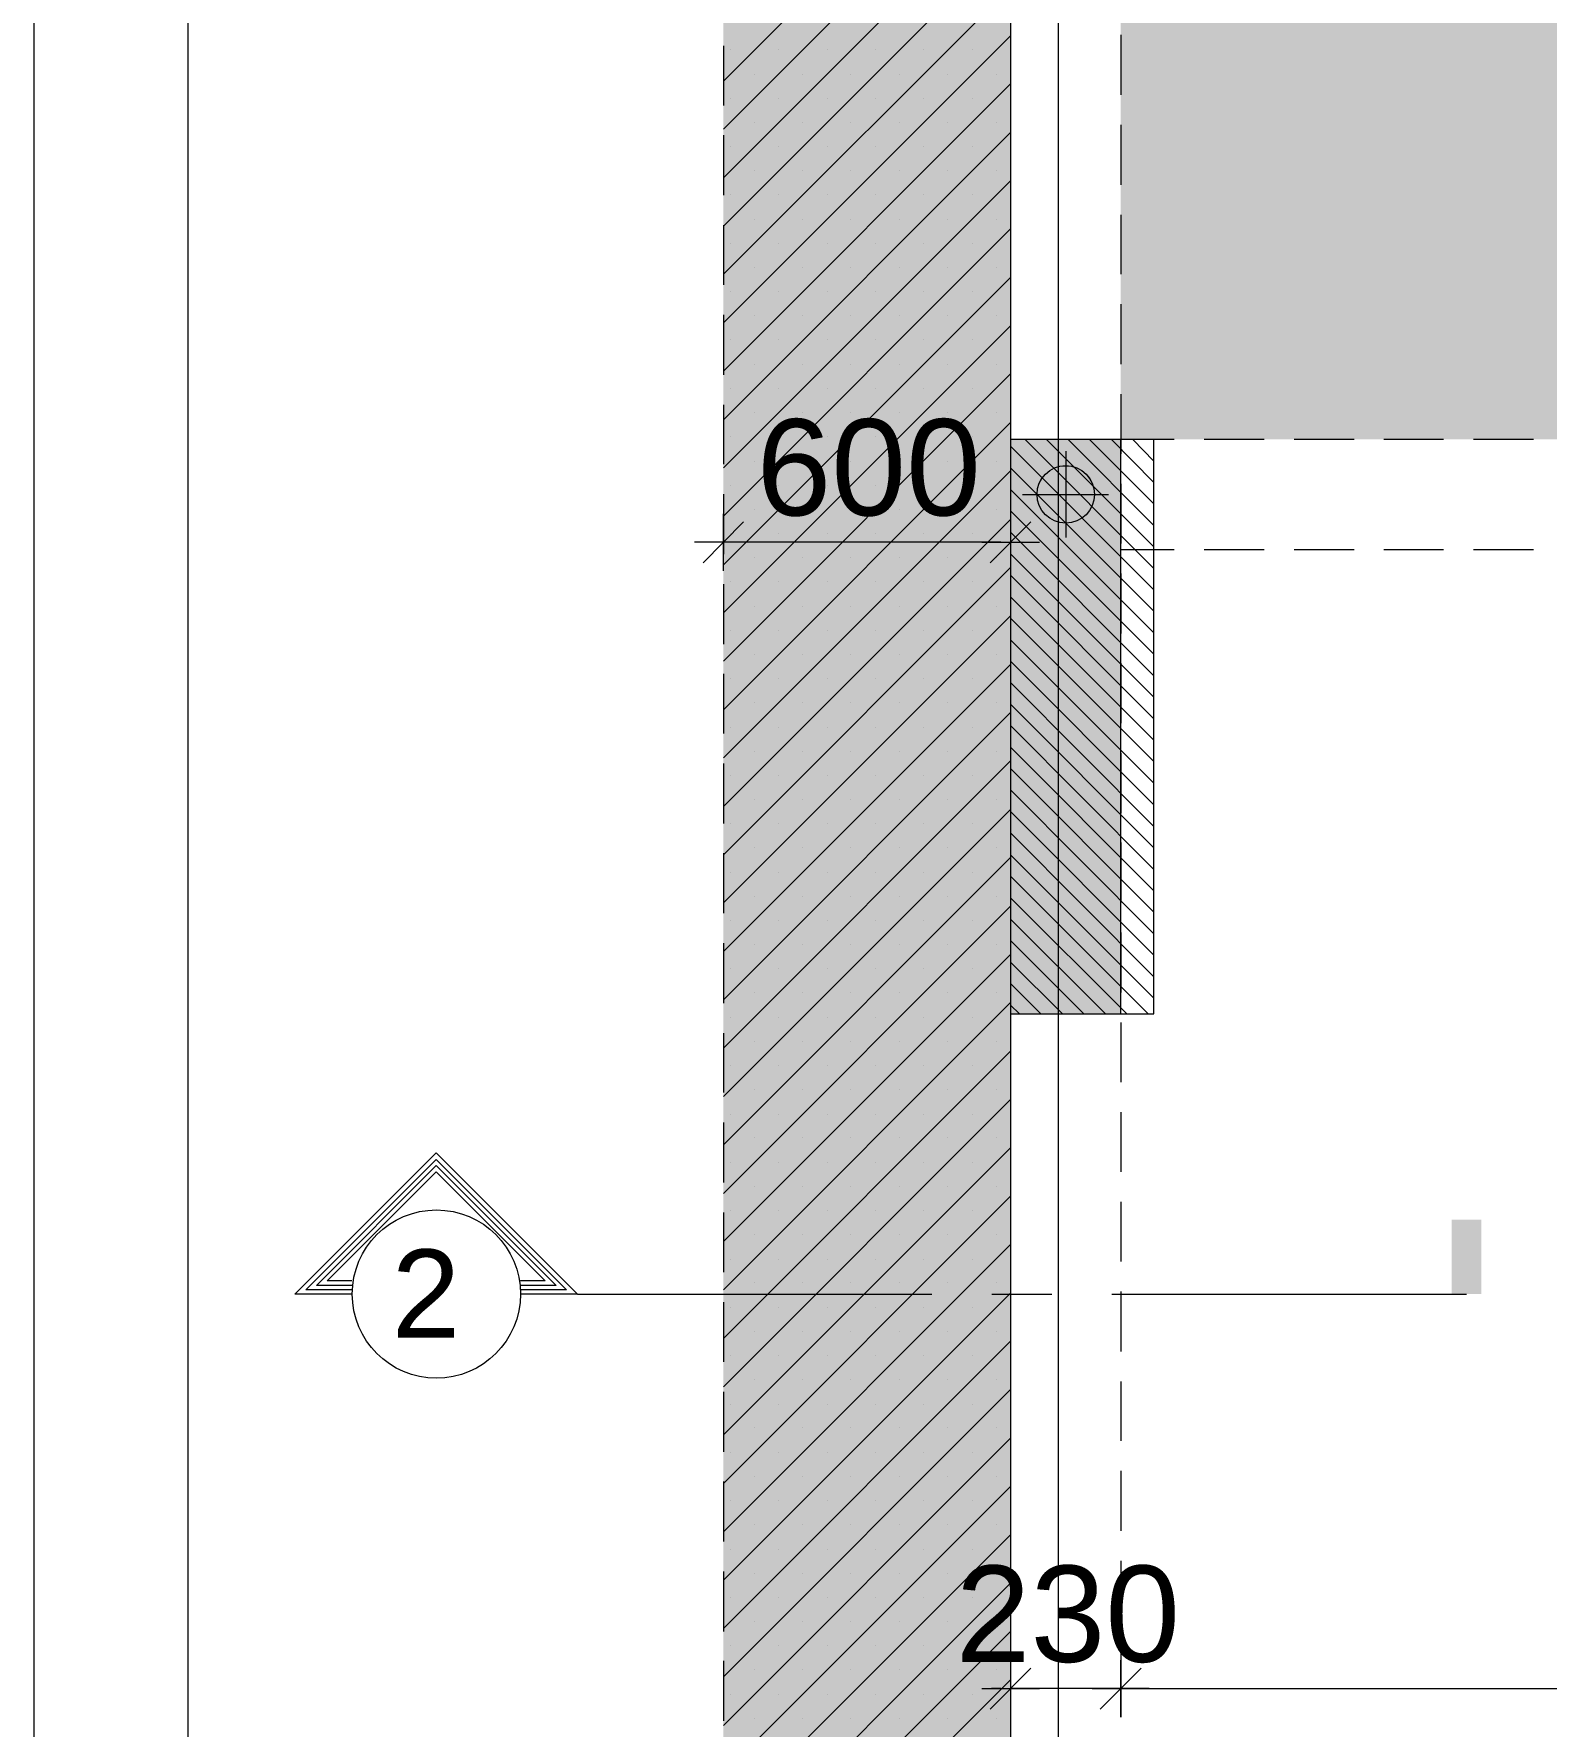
# Model space of a CAD drawing. Header units: millimetres. Extents: x -1303 to 98744, y -1303 to 90097.
# Drawn here: x 5964 to 9123, y 22499 to 26035 of the extents above; entities that cross this region are included whole.
import ezdxf

# ---------------------------------------------------------------- set-up
doc = ezdxf.new("R2010")
doc.units = ezdxf.units.MM
doc.layers.add('PDF_Geometry', color=7, linetype='Continuous')
doc.layers.add('PDF_Text', color=7, linetype='Continuous')
doc.layers.add('PDF_Solid Fills', color=192, linetype='Continuous', true_color=0xc2c0c0c0)
doc.styles.add('PDF ArialMT', font='arial.ttf')
doc.styles.get("Standard").update_dxf_attribs({"font": 'arial.ttf'})

msp = doc.modelspace()

# ---------------------------------------------------------------- hatches: boundary and pattern name
at = {"layer": 'PDF_Solid Fills', "true_color": 0x00007f}
h = msp.add_hatch(color=254, dxfattribs=at)
h.paths.add_polyline_path([(74624.31541, 16167.67383), (74624.31541, 15567.81796), (9799.46285, 14130.21454), (9804.28731, 14730.15409)], flags=0)
h.paths.add_polyline_path([(7404.275, 37242.73593), (8004.29925, 37242.73593), (8004.29925, 16872.72168), (7404.275, 16872.72168)], flags=0)
h.paths.add_polyline_path([(8004.29925, 16872.72168), (7983.4807, 16679.51365), (7983.31127, 16481.90264), (8004.55339, 16283.02302), (8047.46016, 16086.42856), (8111.52536, 15895.75776), (8195.3089, 15714.14292), (8297.03284, 15544.62953), (8413.99157, 15389.5038), (8546.60657, 15247.57974), (8696.06174, 15118.18072), (8860.41285, 15004.26957), (9037.28897, 14908.29987), (9223.47415, 14832.13321), (9415.6677, 14776.86981), (9610.40055, 14743.01796), (9804.28731, 14730.15409), (9799.46285, 14130.21454), (9584.16557, 14140.28601), (9363.53556, 14170.83718), (9140.28256, 14223.64598), (8917.70726, 14299.55851), (8699.36241, 14399.25246), (8488.88858, 14522.21955), (8289.92424, 14667.61267), (8106.02423, 14833.65595), (7940.23508, 15017.64068), (7795.09507, 15216.68973), (7672.21268, 15427.33299), (7572.77287, 15645.76255), (7497.02977, 15868.42256), (7444.47407, 16091.67659), (7414.09232, 16312.38925), (7404.275, 16527.68859), (7404.275, 16872.72168), (8004.29925, 16872.72168)], flags=0)
h.paths.add_polyline_path([(7194.30944, 37692.71099), (7194.30944, 80672.7138), (7694.3009, 80672.7138), (7694.3009, 37692.71099)], flags=0)
h = msp.add_hatch(color=254, dxfattribs=at)
h.paths.add_polyline_path([(31469.30117, 29377.68079), (31469.30117, 25187.75188), (33129.31253, 25187.75188), (33129.31253, 29377.68079)], flags=0)
h.paths.add_polyline_path([(33359.25057, 25187.75188), (33359.25057, 29377.68079), (36934.25928, 29377.68079), (36934.25928, 25187.75188)], flags=0)
h.paths.add_polyline_path([(37164.2841, 25187.75188), (37164.2841, 29377.68079), (40934.27775, 29377.68079), (40934.27775, 25187.75188)], flags=0)
h.paths.add_polyline_path([(41164.30255, 25182.67534), (41164.30255, 29377.68079), (45464.24791, 29377.68079), (45464.24791, 25182.67534)], flags=0)
h.paths.add_polyline_path([(45694.27273, 29377.68079), (45694.27273, 25187.75188), (49039.2587, 25187.75188), (49039.2587, 29377.68079)], flags=0)
h.paths.add_polyline_path([(49269.28352, 25187.75188), (49269.28352, 29377.68079), (51159.31349, 29377.68079), (51159.31349, 25187.75188)], flags=0)
h.paths.add_polyline_path([(41164.30255, 21382.72041), (41164.30255, 24957.72913), (45464.24791, 24957.72913), (45464.24791, 21382.72041)], flags=0)
h.paths.add_polyline_path([(37164.2841, 24957.72913), (37164.2841, 21382.72041), (40934.27775, 21382.72041), (40934.27775, 24957.72913)], flags=0)
h.paths.add_polyline_path([(40934.27775, 19182.68898), (40934.27775, 21152.69766), (37164.2841, 21152.69766), (37164.2841, 18512.67482), (40864.28888, 18512.67482), (40864.28888, 19182.68898)], flags=0)
h.paths.add_polyline_path([(41164.30255, 21152.69766), (41164.30255, 18512.67482), (43234.25726, 18512.67482), (43234.25726, 21152.69766)], flags=0)
h.paths.add_polyline_path([(41164.30255, 18282.73679), (45464.24791, 18282.73679), (45464.24791, 15760.43508), (41164.30255, 15663.95813)], flags=0)
h.paths.add_polyline_path([(37164.2841, 18282.73679), (40934.27775, 18282.73679), (40934.27775, 15658.79481), (37164.2841, 15574.16518)], flags=0)
h.paths.add_polyline_path([(12814.30857, 29377.68079), (12814.30857, 25187.75188), (8234.23832, 25187.75188), (8234.23832, 29377.68079)], flags=0)
h.paths.add_polyline_path([(13044.24764, 25187.75188), (13044.24764, 29377.68079), (15954.23712, 29377.68079), (15954.23712, 25187.75188)], flags=0)
h.paths.add_polyline_path([(16184.2609, 29377.68079), (16184.2609, 25187.75188), (18909.25016, 25187.75188), (18909.25016, 29377.68079)], flags=0)
h.paths.add_polyline_path([(66559.28558, 25187.75188), (66559.28558, 29377.68079), (63649.29506, 29377.68079), (63649.29506, 25187.75188)], flags=0)
h.paths.add_polyline_path([(66789.30626, 25187.75188), (66789.30626, 29377.68079), (69584.28231, 29377.68079), (69584.28231, 25187.75188)], flags=0)
h.paths.add_polyline_path([(69814.31126, 29377.68079), (69814.31126, 25187.75188), (74394.29472, 25187.75188), (74394.29472, 29377.68079)], flags=0)

# ---------------------------------------------------------------- linework, layer by layer
at = {"layer": 'PDF_Geometry', "color": 9, "lineweight": 0, "true_color": 0xc0c0c0}
for points in [[(7094.27715, 80572.25744), (5963.62504, 80572.25744), (5963.62504, 19067.67657)], [(7580.89699, 20418.36623), (7553.81592, 20326.96582), (7553.81592, 20677.33165), (7404.0219, 20677.33165), (7404.0219, 20477.60697), (7453.95255, 20477.60697), (7453.95255, 20427.67425), (7404.0219, 20427.67425), (7404.0219, 20227.10245), (8004.04512, 20227.10245), (8004.04512, 16521.17195), (8103.90849, 16521.17195), (8103.90849, 33297.3011), (15954.15242, 33297.3011)], [(8004.04512, 26631.02585), (8004.04512, 21927.31081), (7404.0219, 21927.31081), (7404.0219, 21727.58614), (7453.95255, 21727.58614), (7453.95255, 21677.65341), (7404.0219, 21677.65341), (7404.0219, 21477.08161), (7553.81592, 21477.08161), (7553.81592, 21827.44951), (7580.89699, 21736.0491)]]:
    msp.add_lwpolyline(points, dxfattribs=at)
at = {"layer": 'PDF_Geometry', "color": 222, "lineweight": 0, "true_color": 0xb8008a}
for points in [[(6286.06422, 16551.63737), (6286.06422, 37222.42564), (6286.06422, 37202.11123)], [(7404.0219, 24913.04444), (7404.0219, 25032.37304)], [(8004.04512, 25032.37304), (8004.04512, 24913.04444)], [(7446.33671, 25015.44712), (7361.70657, 24929.97037)], [(7961.7303, 24929.97037), (8046.35993, 25015.44712)], [(7464.10872, 24973.1323), (7343.93455, 24973.1323)], [(7983.73484, 24973.1323), (7423.48609, 24973.1323)], [(7943.95829, 24973.1323), (8064.13298, 24973.1323)]]:
    msp.add_lwpolyline(points, dxfattribs=at)
at = {"layer": 'PDF_Geometry', "lineweight": 0}
for points in [[(7404.0219, 25936.21787), (8004.04512, 26536.24109)], [(7404.0219, 25835.50737), (8004.04512, 26435.53266)], [(7404.0219, 25733.95181), (8004.04512, 26333.97711)], [(7404.0219, 25633.24339), (8004.04512, 26233.26661)], [(7404.0219, 25532.53289), (8004.04512, 26132.55818)], [(7404.0219, 25430.97734), (8004.04512, 26031.00263)], [(7404.0219, 26009.84523), (7404.0219, 25885.44009)], [(7418.40852, 26001.38226), (7418.40852, 26001.38226)], [(7519.11798, 26001.38226), (7519.11798, 26001.38226)], [(7620.67353, 26001.38226), (7620.67353, 26001.38226)], [(7721.38299, 26001.38226), (7721.38299, 26001.38226)], [(7822.09142, 26001.38226), (7822.09142, 26001.38226)], [(7923.64697, 26001.38226), (7923.64697, 26001.38226)], [(7468.3402, 25950.60449), (7468.3402, 25950.60449)], [(7569.89575, 25950.60449), (7569.89575, 25950.60449)], [(7670.60522, 25950.60449), (7670.60522, 25950.60449)], [(7772.16077, 25950.60449), (7772.16077, 25950.60449)], [(7872.8692, 25950.60449), (7872.8692, 25950.60449)], [(7973.57866, 25950.60449), (7973.57866, 25950.60449)], [(7404.0219, 25330.26891), (8004.04512, 25930.29213)], [(7418.40852, 25899.82671), (7418.40852, 25899.82671)], [(7519.11798, 25899.82671), (7519.11798, 25899.82671)], [(7620.67353, 25899.82671), (7620.67353, 25899.82671)], [(7721.38299, 25899.82671), (7721.38299, 25899.82671)], [(7822.09142, 25899.82671), (7822.09142, 25899.82671)], [(7923.64697, 25899.82671), (7923.64697, 25899.82671)], [(7468.3402, 25849.89399), (7468.3402, 25849.89399)], [(7569.89575, 25849.89399), (7569.89575, 25849.89399)], [(7670.60522, 25849.89399), (7670.60522, 25849.89399)], [(7772.16077, 25849.89399), (7772.16077, 25849.89399)], [(7872.8692, 25849.89399), (7872.8692, 25849.89399)], [(7973.57866, 25849.89399), (7973.57866, 25849.89399)], [(7404.0219, 25228.71336), (8004.04512, 25828.73658)], [(7404.0219, 25822.81292), (7404.0219, 25697.56066)], [(7418.40852, 25799.11621), (7418.40852, 25799.11621)], [(7519.11798, 25799.11621), (7519.11798, 25799.11621)], [(7620.67353, 25799.11621), (7620.67353, 25799.11621)], [(7721.38299, 25799.11621), (7721.38299, 25799.11621)], [(7822.09142, 25799.11621), (7822.09142, 25799.11621)], [(7923.64697, 25799.11621), (7923.64697, 25799.11621)], [(7468.3402, 25748.33844), (7468.3402, 25748.33844)], [(7569.89575, 25748.33844), (7569.89575, 25748.33844)], [(7670.60522, 25748.33844), (7670.60522, 25748.33844)], [(7772.16077, 25748.33844), (7772.16077, 25748.33844)], [(7872.8692, 25748.33844), (7872.8692, 25748.33844)], [(7973.57866, 25748.33844), (7973.57866, 25748.33844)], [(7404.0219, 25128.00493), (8004.04512, 25728.02816)], [(7418.40852, 25698.40779), (7418.40852, 25698.40779)], [(7519.11798, 25698.40779), (7519.11798, 25698.40779)], [(7620.67353, 25698.40779), (7620.67353, 25698.40779)], [(7721.38299, 25698.40779), (7721.38299, 25698.40779)], [(7822.09142, 25698.40779), (7822.09142, 25698.40779)], [(7923.64697, 25698.40779), (7923.64697, 25698.40779)], [(7404.0219, 25634.93557), (7404.0219, 25510.53043)], [(7468.3402, 25647.63001), (7468.3402, 25647.63001)], [(7569.89575, 25647.63001), (7569.89575, 25647.63001)], [(7670.60522, 25647.63001), (7670.60522, 25647.63001)], [(7772.16077, 25647.63001), (7772.16077, 25647.63001)], [(7872.8692, 25647.63001), (7872.8692, 25647.63001)], [(7973.57866, 25647.63001), (7973.57866, 25647.63001)], [(7404.0219, 25027.29444), (8004.04512, 25627.31973)], [(7418.40852, 25596.85223), (7418.40852, 25596.85223)], [(7519.11798, 25596.85223), (7519.11798, 25596.85223)], [(7620.67353, 25596.85223), (7620.67353, 25596.85223)], [(7721.38299, 25596.85223), (7721.38299, 25596.85223)], [(7822.09142, 25596.85223), (7822.09142, 25596.85223)], [(7923.64697, 25596.85223), (7923.64697, 25596.85223)], [(7404.0219, 24925.73888), (8004.04512, 25525.76418)], [(7468.3402, 25546.92158), (7468.3402, 25546.92158)], [(7569.89575, 25546.92158), (7569.89575, 25546.92158)], [(7670.60522, 25546.92158), (7670.60522, 25546.92158)], [(7772.16077, 25546.92158), (7772.16077, 25546.92158)], [(7872.8692, 25546.92158), (7872.8692, 25546.92158)], [(7973.57866, 25546.92158), (7973.57866, 25546.92158)], [(7418.40852, 25496.14381), (7418.40852, 25496.14381)], [(7519.11798, 25496.14381), (7519.11798, 25496.14381)], [(7620.67353, 25496.14381), (7620.67353, 25496.14381)], [(7721.38299, 25496.14381), (7721.38299, 25496.14381)], [(7822.09142, 25496.14381), (7822.09142, 25496.14381)], [(7923.64697, 25496.14381), (7923.64697, 25496.14381)], [(7404.0219, 25447.90326), (7404.0219, 25322.65307)], [(7404.0219, 24825.03046), (8004.04512, 25425.05368)], [(7468.3402, 25445.36603), (7468.3402, 25445.36603)], [(7569.89575, 25445.36603), (7569.89575, 25445.36603)], [(7670.60522, 25445.36603), (7670.60522, 25445.36603)], [(7772.16077, 25445.36603), (7772.16077, 25445.36603)], [(7872.8692, 25445.36603), (7872.8692, 25445.36603)], [(7973.57866, 25445.36603), (7973.57866, 25445.36603)], [(7418.40852, 25395.43331), (7418.40852, 25395.43331)], [(7519.11798, 25395.43331), (7519.11798, 25395.43331)], [(7620.67353, 25395.43331), (7620.67353, 25395.43331)], [(7721.38299, 25395.43331), (7721.38299, 25395.43331)], [(7822.09142, 25395.43331), (7822.09142, 25395.43331)], [(7923.64697, 25395.43331), (7923.64697, 25395.43331)], [(7404.0219, 24724.31996), (8004.04512, 25324.34525)], [(7468.3402, 25344.65553), (7468.3402, 25344.65553)], [(7569.89575, 25344.65553), (7569.89575, 25344.65553)], [(7670.60522, 25344.65553), (7670.60522, 25344.65553)], [(7772.16077, 25344.65553), (7772.16077, 25344.65553)], [(7872.8692, 25344.65553), (7872.8692, 25344.65553)], [(7973.57866, 25344.65553), (7973.57866, 25344.65553)], [(7418.40852, 25293.87776), (7418.40852, 25293.87776)], [(7519.11798, 25293.87776), (7519.11798, 25293.87776)], [(7620.67353, 25293.87776), (7620.67353, 25293.87776)], [(7721.38299, 25293.87776), (7721.38299, 25293.87776)], [(7822.09142, 25293.87776), (7822.09142, 25293.87776)], [(7923.64697, 25293.87776), (7923.64697, 25293.87776)], [(7404.0219, 25260.02591), (7404.0219, 25135.62077)], [(7468.3402, 25243.09998), (7468.3402, 25243.09998)], [(7569.89575, 25243.09998), (7569.89575, 25243.09998)], [(7670.60522, 25243.09998), (7670.60522, 25243.09998)], [(7772.16077, 25243.09998), (7772.16077, 25243.09998)], [(7872.8692, 25243.09998), (7872.8692, 25243.09998)], [(7973.57866, 25243.09998), (7973.57866, 25243.09998)], [(7404.0219, 24622.76441), (8004.04512, 25222.7897)], [(7418.40852, 25193.16933), (7418.40852, 25193.16933)], [(7519.11798, 25193.16933), (7519.11798, 25193.16933)], [(7620.67353, 25193.16933), (7620.67353, 25193.16933)], [(7721.38299, 25193.16933), (7721.38299, 25193.16933)], [(7822.09142, 25193.16933), (7822.09142, 25193.16933)], [(7923.64697, 25193.16933), (7923.64697, 25193.16933)], [(8004.04512, 25173.7041), (8303.63421, 24873.26893)], [(8034.51261, 25187.24567), (8303.63421, 24918.12305)], [(8079.3657, 25187.24567), (8303.63421, 24962.97716)], [(8124.2198, 25187.24567), (8303.63421, 25007.82921)], [(8169.07289, 25187.24567), (8303.63421, 25052.68332)], [(8214.7731, 25187.24567), (8303.63421, 25097.53744)], [(8259.62721, 25187.24567), (8303.63421, 25142.39156)], [(7468.3402, 25142.39156), (7468.3402, 25142.39156)], [(7569.89575, 25142.39156), (7569.89575, 25142.39156)], [(7670.60522, 25142.39156), (7670.60522, 25142.39156)], [(7772.16077, 25142.39156), (7772.16077, 25142.39156)], [(7872.8692, 25142.39156), (7872.8692, 25142.39156)], [(7973.57866, 25142.39156), (7973.57866, 25142.39156)], [(7404.0219, 24522.05598), (8004.04512, 25122.0792)], [(8004.04512, 25128.00493), (8303.63421, 24828.41481)], [(7404.0219, 25072.99568), (7404.0219, 24947.74342)], [(7418.40852, 25091.61378), (7418.40852, 25091.61378)], [(7519.11798, 25091.61378), (7519.11798, 25091.61378)], [(7620.67353, 25091.61378), (7620.67353, 25091.61378)], [(7721.38299, 25091.61378), (7721.38299, 25091.61378)], [(7822.09142, 25091.61378), (7822.09142, 25091.61378)], [(7923.64697, 25091.61378), (7923.64697, 25091.61378)], [(8004.04512, 25083.15082), (8303.63421, 24783.5607)], [(7468.3402, 25041.68106), (7468.3402, 25041.68106)], [(7569.89575, 25041.68106), (7569.89575, 25041.68106)], [(7670.60522, 25041.68106), (7670.60522, 25041.68106)], [(7772.16077, 25041.68106), (7772.16077, 25041.68106)], [(7872.8692, 25041.68106), (7872.8692, 25041.68106)], [(7973.57866, 25041.68106), (7973.57866, 25041.68106)], [(8004.04512, 25038.2967), (8303.63421, 24738.70865)], [(7404.0219, 24420.50043), (8004.04512, 25020.52365)], [(7404.0219, 24973.1323), (7404.0219, 24973.1323)], [(7418.40852, 24990.90328), (7418.40852, 24990.90328)], [(7519.11798, 24990.90328), (7519.11798, 24990.90328)], [(7620.67353, 24990.90328), (7620.67353, 24990.90328)], [(7721.38299, 24990.90328), (7721.38299, 24990.90328)], [(7822.09142, 24990.90328), (7822.09142, 24990.90328)], [(7923.64697, 24990.90328), (7923.64697, 24990.90328)], [(8004.04512, 24993.44258), (8303.63421, 24693.85454)], [(8004.04512, 24973.1323), (8004.04512, 24973.1323)], [(7468.3402, 24940.12551), (7468.3402, 24940.12551)], [(7569.89575, 24940.12551), (7569.89575, 24940.12551)], [(7670.60522, 24940.12551), (7670.60522, 24940.12551)], [(7772.16077, 24940.12551), (7772.16077, 24940.12551)], [(7872.8692, 24940.12551), (7872.8692, 24940.12551)], [(7973.57866, 24940.12551), (7973.57866, 24940.12551)], [(8004.04512, 24948.58847), (8303.63421, 24649.00042)], [(7404.0219, 24319.792), (8004.04512, 24919.81522)], [(7418.40852, 24890.19486), (7418.40852, 24890.19486)], [(7519.11798, 24890.19486), (7519.11798, 24890.19486)], [(7620.67353, 24890.19486), (7620.67353, 24890.19486)], [(7721.38299, 24890.19486), (7721.38299, 24890.19486)], [(7822.09142, 24890.19486), (7822.09142, 24890.19486)], [(7923.64697, 24890.19486), (7923.64697, 24890.19486)], [(8004.04512, 24903.73642), (8303.63421, 24604.1463)], [(7404.0219, 24885.11625), (7404.0219, 24759.86606)], [(8004.04512, 24858.88231), (8303.63421, 24559.29219)], [(7404.0219, 24219.0815), (8004.04512, 24819.1068)], [(7468.3402, 24839.41708), (7468.3402, 24839.41708)], [(7569.89575, 24839.41708), (7569.89575, 24839.41708)], [(7670.60522, 24839.41708), (7670.60522, 24839.41708)], [(7772.16077, 24839.41708), (7772.16077, 24839.41708)], [(7872.8692, 24839.41708), (7872.8692, 24839.41708)], [(7973.57866, 24839.41708), (7973.57866, 24839.41708)], [(7418.40852, 24788.6393), (7418.40852, 24788.6393)], [(7519.11798, 24788.6393), (7519.11798, 24788.6393)], [(7620.67353, 24788.6393), (7620.67353, 24788.6393)], [(7721.38299, 24788.6393), (7721.38299, 24788.6393)], [(7822.09142, 24788.6393), (7822.09142, 24788.6393)], [(7923.64697, 24788.6393), (7923.64697, 24788.6393)], [(8004.04512, 24814.02819), (8303.63421, 24514.44014)], [(8004.04512, 24769.17408), (8303.63421, 24469.58603)], [(7404.0219, 24117.52595), (8004.04512, 24717.55125)], [(7468.3402, 24738.70865), (7468.3402, 24738.70865)], [(7569.89575, 24738.70865), (7569.89575, 24738.70865)], [(7670.60522, 24738.70865), (7670.60522, 24738.70865)], [(7772.16077, 24738.70865), (7772.16077, 24738.70865)], [(7872.8692, 24738.70865), (7872.8692, 24738.70865)], [(7973.57866, 24738.70865), (7973.57866, 24738.70865)], [(8004.04512, 24724.31996), (8303.63421, 24423.88479)], [(7404.0219, 24698.08602), (7404.0219, 24572.83376)], [(7418.40852, 24687.93088), (7418.40852, 24687.93088)], [(7519.11798, 24687.93088), (7519.11798, 24687.93088)], [(7620.67353, 24687.93088), (7620.67353, 24687.93088)], [(7721.38299, 24687.93088), (7721.38299, 24687.93088)], [(7822.09142, 24687.93088), (7822.09142, 24687.93088)], [(7923.64697, 24687.93088), (7923.64697, 24687.93088)], [(8004.04512, 24679.46792), (8303.63421, 24379.03274)], [(7404.0219, 24016.81753), (8004.04512, 24616.84075)], [(7468.3402, 24637.1531), (7468.3402, 24637.1531)], [(7569.89575, 24637.1531), (7569.89575, 24637.1531)], [(7670.60522, 24637.1531), (7670.60522, 24637.1531)], [(7772.16077, 24637.1531), (7772.16077, 24637.1531)], [(7872.8692, 24637.1531), (7872.8692, 24637.1531)], [(7973.57866, 24637.1531), (7973.57866, 24637.1531)], [(8004.04512, 24634.6138), (8303.63421, 24334.17863)], [(7418.40852, 24586.37533), (7418.40852, 24586.37533)], [(7519.11798, 24586.37533), (7519.11798, 24586.37533)], [(7620.67353, 24586.37533), (7620.67353, 24586.37533)], [(7721.38299, 24586.37533), (7721.38299, 24586.37533)], [(7822.09142, 24586.37533), (7822.09142, 24586.37533)], [(7923.64697, 24586.37533), (7923.64697, 24586.37533)], [(8004.04512, 24589.75968), (8303.63421, 24289.32451)], [(7468.3402, 24536.4426), (7468.3402, 24536.4426)], [(7569.89575, 24536.4426), (7569.89575, 24536.4426)], [(7670.60522, 24536.4426), (7670.60522, 24536.4426)], [(7772.16077, 24536.4426), (7772.16077, 24536.4426)], [(7872.8692, 24536.4426), (7872.8692, 24536.4426)], [(7973.57866, 24536.4426), (7973.57866, 24536.4426)], [(8004.04512, 24544.90557), (8303.63421, 24244.47039)], [(7404.0219, 23916.10703), (8004.04512, 24516.13232)], [(7404.0219, 24510.20866), (7404.0219, 24384.9564)], [(7418.40852, 24485.66483), (7418.40852, 24485.66483)], [(7519.11798, 24485.66483), (7519.11798, 24485.66483)], [(7620.67353, 24485.66483), (7620.67353, 24485.66483)], [(7721.38299, 24485.66483), (7721.38299, 24485.66483)], [(7822.09142, 24485.66483), (7822.09142, 24485.66483)], [(7923.64697, 24485.66483), (7923.64697, 24485.66483)], [(8004.04512, 24500.05145), (8303.63421, 24199.61628)], [(7468.3402, 24434.88705), (7468.3402, 24434.88705)], [(7569.89575, 24434.88705), (7569.89575, 24434.88705)], [(7670.60522, 24434.88705), (7670.60522, 24434.88705)], [(7772.16077, 24434.88705), (7772.16077, 24434.88705)], [(7872.8692, 24434.88705), (7872.8692, 24434.88705)], [(7973.57866, 24434.88705), (7973.57866, 24434.88705)], [(8004.04512, 24455.19941), (8303.63421, 24154.76423)], [(7404.0219, 23814.55148), (8004.04512, 24414.57677)], [(8004.04512, 24410.34529), (8303.63421, 24109.91012)], [(7418.40852, 24384.9564), (7418.40852, 24384.9564)], [(7519.11798, 24384.9564), (7519.11798, 24384.9564)], [(7620.67353, 24384.9564), (7620.67353, 24384.9564)], [(7721.38299, 24384.9564), (7721.38299, 24384.9564)], [(7822.09142, 24384.9564), (7822.09142, 24384.9564)], [(7923.64697, 24384.9564), (7923.64697, 24384.9564)], [(8004.04512, 24365.49117), (8303.63421, 24065.056)], [(7468.3402, 24334.17863), (7468.3402, 24334.17863)], [(7569.89575, 24334.17863), (7569.89575, 24334.17863)], [(7670.60522, 24334.17863), (7670.60522, 24334.17863)], [(7772.16077, 24334.17863), (7772.16077, 24334.17863)], [(7872.8692, 24334.17863), (7872.8692, 24334.17863)], [(7973.57866, 24334.17863), (7973.57866, 24334.17863)], [(7404.0219, 24323.17636), (7404.0219, 24197.9241)], [(7404.0219, 23713.84305), (8004.04512, 24313.86627)], [(8004.04512, 24319.792), (8303.63421, 24020.20188)], [(7418.40852, 24283.40085), (7418.40852, 24283.40085)], [(7519.11798, 24283.40085), (7519.11798, 24283.40085)], [(7620.67353, 24283.40085), (7620.67353, 24283.40085)], [(7721.38299, 24283.40085), (7721.38299, 24283.40085)], [(7822.09142, 24283.40085), (7822.09142, 24283.40085)], [(7923.64697, 24283.40085), (7923.64697, 24283.40085)], [(8004.04512, 24274.93789), (8291.78585, 23987.19716)], [(7468.3402, 24233.46813), (7468.3402, 24233.46813)], [(7569.89575, 24233.46813), (7569.89575, 24233.46813)], [(7670.60522, 24233.46813), (7670.60522, 24233.46813)], [(7772.16077, 24233.46813), (7772.16077, 24233.46813)], [(7872.8692, 24233.46813), (7872.8692, 24233.46813)], [(7973.57866, 24233.46813), (7973.57866, 24233.46813)], [(8004.04512, 24230.08377), (8246.93276, 23987.19716)], [(7404.0219, 23612.2875), (8004.04512, 24212.31072)], [(7418.40852, 24182.69035), (7418.40852, 24182.69035)], [(7519.11798, 24182.69035), (7519.11798, 24182.69035)], [(7620.67353, 24182.69035), (7620.67353, 24182.69035)], [(7721.38299, 24182.69035), (7721.38299, 24182.69035)], [(7822.09142, 24182.69035), (7822.09142, 24182.69035)], [(7923.64697, 24182.69035), (7923.64697, 24182.69035)], [(8004.04512, 24185.22965), (8202.07865, 23987.19716)], [(7404.0219, 24135.299), (7404.0219, 24010.04674)], [(7404.0219, 23511.57907), (8004.04512, 24111.60229)], [(7468.3402, 24131.91257), (7468.3402, 24131.91257)], [(7569.89575, 24131.91257), (7569.89575, 24131.91257)], [(7670.60522, 24131.91257), (7670.60522, 24131.91257)], [(7772.16077, 24131.91257), (7772.16077, 24131.91257)], [(7872.8692, 24131.91257), (7872.8692, 24131.91257)], [(7973.57866, 24131.91257), (7973.57866, 24131.91257)], [(8004.04512, 24140.37554), (8157.22557, 23987.19716)], [(7418.40852, 24081.98192), (7418.40852, 24081.98192)], [(7519.11798, 24081.98192), (7519.11798, 24081.98192)], [(7620.67353, 24081.98192), (7620.67353, 24081.98192)], [(7721.38299, 24081.98192), (7721.38299, 24081.98192)], [(7822.09142, 24081.98192), (7822.09142, 24081.98192)], [(7923.64697, 24081.98192), (7923.64697, 24081.98192)], [(8004.04512, 24095.52349), (8112.37145, 23987.19716)], [(8004.04512, 24050.66938), (8067.51734, 23987.19716)], [(7404.0219, 23410.86857), (8004.04512, 24010.89387)], [(7468.3402, 24031.20415), (7468.3402, 24031.20415)], [(7569.89575, 24031.20415), (7569.89575, 24031.20415)], [(7670.60522, 24031.20415), (7670.60522, 24031.20415)], [(7772.16077, 24031.20415), (7772.16077, 24031.20415)], [(7872.8692, 24031.20415), (7872.8692, 24031.20415)], [(7973.57866, 24031.20415), (7973.57866, 24031.20415)], [(8004.04512, 24005.81526), (8022.66425, 23987.19716)], [(7418.40852, 23980.42637), (7418.40852, 23980.42637)], [(7519.11798, 23980.42637), (7519.11798, 23980.42637)], [(7620.67353, 23980.42637), (7620.67353, 23980.42637)], [(7721.38299, 23980.42637), (7721.38299, 23980.42637)], [(7822.09142, 23980.42637), (7822.09142, 23980.42637)], [(7923.64697, 23980.42637), (7923.64697, 23980.42637)], [(7404.0219, 23947.42165), (7404.0219, 23823.01444)], [(7404.0219, 23309.31302), (8004.04512, 23909.33832)], [(7468.3402, 23930.49572), (7468.3402, 23930.49572)], [(7569.89575, 23930.49572), (7569.89575, 23930.49572)], [(7670.60522, 23930.49572), (7670.60522, 23930.49572)], [(7772.16077, 23930.49572), (7772.16077, 23930.49572)], [(7872.8692, 23930.49572), (7872.8692, 23930.49572)], [(7973.57866, 23930.49572), (7973.57866, 23930.49572)], [(7418.40852, 23879.71795), (7418.40852, 23879.71795)], [(7519.11798, 23879.71795), (7519.11798, 23879.71795)], [(7620.67353, 23879.71795), (7620.67353, 23879.71795)], [(7721.38299, 23879.71795), (7721.38299, 23879.71795)], [(7822.09142, 23879.71795), (7822.09142, 23879.71795)], [(7923.64697, 23879.71795), (7923.64697, 23879.71795)], [(7468.3402, 23828.94017), (7468.3402, 23828.94017)], [(7569.89575, 23828.94017), (7569.89575, 23828.94017)], [(7670.60522, 23828.94017), (7670.60522, 23828.94017)], [(7772.16077, 23828.94017), (7772.16077, 23828.94017)], [(7872.8692, 23828.94017), (7872.8692, 23828.94017)], [(7973.57866, 23828.94017), (7973.57866, 23828.94017)], [(7404.0219, 23208.6046), (8004.04512, 23808.62782)], [(7404.0219, 23760.38935), (7404.0219, 23635.13708)], [(7418.40852, 23778.1624), (7418.40852, 23778.1624)], [(7519.11798, 23778.1624), (7519.11798, 23778.1624)], [(7620.67353, 23778.1624), (7620.67353, 23778.1624)], [(7721.38299, 23778.1624), (7721.38299, 23778.1624)], [(7822.09142, 23778.1624), (7822.09142, 23778.1624)], [(7923.64697, 23778.1624), (7923.64697, 23778.1624)], [(7468.3402, 23728.22967), (7468.3402, 23728.22967)], [(7569.89575, 23728.22967), (7569.89575, 23728.22967)], [(7670.60522, 23728.22967), (7670.60522, 23728.22967)], [(7772.16077, 23728.22967), (7772.16077, 23728.22967)], [(7872.8692, 23728.22967), (7872.8692, 23728.22967)], [(7973.57866, 23728.22967), (7973.57866, 23728.22967)], [(7404.0219, 23107.8941), (8004.04512, 23707.91939)], [(7418.40852, 23677.4519), (7418.40852, 23677.4519)], [(7519.11798, 23677.4519), (7519.11798, 23677.4519)], [(7620.67353, 23677.4519), (7620.67353, 23677.4519)], [(7721.38299, 23677.4519), (7721.38299, 23677.4519)], [(7822.09142, 23677.4519), (7822.09142, 23677.4519)], [(7923.64697, 23677.4519), (7923.64697, 23677.4519)], [(7468.3402, 23626.67412), (7468.3402, 23626.67412)], [(7569.89575, 23626.67412), (7569.89575, 23626.67412)], [(7670.60522, 23626.67412), (7670.60522, 23626.67412)], [(7772.16077, 23626.67412), (7772.16077, 23626.67412)], [(7872.8692, 23626.67412), (7872.8692, 23626.67412)], [(7973.57866, 23626.67412), (7973.57866, 23626.67412)], [(7404.0219, 23006.33855), (8004.04512, 23606.36384)], [(7404.0219, 23572.51199), (7404.0219, 23448.10685)], [(7418.40852, 23576.74347), (7418.40852, 23576.74347)], [(7519.11798, 23576.74347), (7519.11798, 23576.74347)], [(7620.67353, 23576.74347), (7620.67353, 23576.74347)], [(7721.38299, 23576.74347), (7721.38299, 23576.74347)], [(7822.09142, 23576.74347), (7822.09142, 23576.74347)], [(7923.64697, 23576.74347), (7923.64697, 23576.74347)], [(7468.3402, 23525.9657), (7468.3402, 23525.9657)], [(7569.89575, 23525.9657), (7569.89575, 23525.9657)], [(7670.60522, 23525.9657), (7670.60522, 23525.9657)], [(7772.16077, 23525.9657), (7772.16077, 23525.9657)], [(7872.8692, 23525.9657), (7872.8692, 23525.9657)], [(7973.57866, 23525.9657), (7973.57866, 23525.9657)], [(7404.0219, 22905.63012), (8004.04512, 23505.65334)], [(7418.40852, 23475.18792), (7418.40852, 23475.18792)], [(7519.11798, 23475.18792), (7519.11798, 23475.18792)], [(7620.67353, 23475.18792), (7620.67353, 23475.18792)], [(7721.38299, 23475.18792), (7721.38299, 23475.18792)], [(7822.09142, 23475.18792), (7822.09142, 23475.18792)], [(7923.64697, 23475.18792), (7923.64697, 23475.18792)], [(7468.3402, 23425.2552), (7468.3402, 23425.2552)], [(7569.89575, 23425.2552), (7569.89575, 23425.2552)], [(7670.60522, 23425.2552), (7670.60522, 23425.2552)], [(7772.16077, 23425.2552), (7772.16077, 23425.2552)], [(7872.8692, 23425.2552), (7872.8692, 23425.2552)], [(7973.57866, 23425.2552), (7973.57866, 23425.2552)], [(7404.0219, 22804.07457), (8004.04512, 23404.09779)], [(7404.0219, 23385.47969), (7404.0219, 23260.22742)], [(7418.40852, 23374.47742), (7418.40852, 23374.47742)], [(7519.11798, 23374.47742), (7519.11798, 23374.47742)], [(7620.67353, 23374.47742), (7620.67353, 23374.47742)], [(7721.38299, 23374.47742), (7721.38299, 23374.47742)], [(7822.09142, 23374.47742), (7822.09142, 23374.47742)], [(7923.64697, 23374.47742), (7923.64697, 23374.47742)], [(7404.0219, 22703.36614), (8004.04512, 23303.38936)], [(7468.3402, 23323.69964), (7468.3402, 23323.69964)], [(7569.89575, 23323.69964), (7569.89575, 23323.69964)], [(7670.60522, 23323.69964), (7670.60522, 23323.69964)], [(7772.16077, 23323.69964), (7772.16077, 23323.69964)], [(7872.8692, 23323.69964), (7872.8692, 23323.69964)], [(7973.57866, 23323.69964), (7973.57866, 23323.69964)], [(7418.40852, 23273.76899), (7418.40852, 23273.76899)], [(7519.11798, 23273.76899), (7519.11798, 23273.76899)], [(7620.67353, 23273.76899), (7620.67353, 23273.76899)], [(7721.38299, 23273.76899), (7721.38299, 23273.76899)], [(7822.09142, 23273.76899), (7822.09142, 23273.76899)], [(7923.64697, 23273.76899), (7923.64697, 23273.76899)], [(7404.0219, 22602.65564), (8004.04512, 23202.68094)], [(7404.0219, 23197.60233), (7404.0219, 23072.35007)], [(7468.3402, 23222.99122), (7468.3402, 23222.99122)], [(7569.89575, 23222.99122), (7569.89575, 23222.99122)], [(7670.60522, 23222.99122), (7670.60522, 23222.99122)], [(7772.16077, 23222.99122), (7772.16077, 23222.99122)], [(7872.8692, 23222.99122), (7872.8692, 23222.99122)], [(7973.57866, 23222.99122), (7973.57866, 23222.99122)], [(7418.40852, 23172.21344), (7418.40852, 23172.21344)], [(7519.11798, 23172.21344), (7519.11798, 23172.21344)], [(7620.67353, 23172.21344), (7620.67353, 23172.21344)], [(7721.38299, 23172.21344), (7721.38299, 23172.21344)], [(7822.09142, 23172.21344), (7822.09142, 23172.21344)], [(7923.64697, 23172.21344), (7923.64697, 23172.21344)], [(7468.3402, 23122.28279), (7468.3402, 23122.28279)], [(7569.89575, 23122.28279), (7569.89575, 23122.28279)], [(7670.60522, 23122.28279), (7670.60522, 23122.28279)], [(7772.16077, 23122.28279), (7772.16077, 23122.28279)], [(7872.8692, 23122.28279), (7872.8692, 23122.28279)], [(7973.57866, 23122.28279), (7973.57866, 23122.28279)], [(7404.0219, 22501.10009), (8004.04512, 23101.12539)], [(7418.40852, 23071.50502), (7418.40852, 23071.50502)], [(7519.11798, 23071.50502), (7519.11798, 23071.50502)], [(7620.67353, 23071.50502), (7620.67353, 23071.50502)], [(7721.38299, 23071.50502), (7721.38299, 23071.50502)], [(7822.09142, 23071.50502), (7822.09142, 23071.50502)], [(7923.64697, 23071.50502), (7923.64697, 23071.50502)], [(7468.3402, 23020.72724), (7468.3402, 23020.72724)], [(7569.89575, 23020.72724), (7569.89575, 23020.72724)], [(7670.60522, 23020.72724), (7670.60522, 23020.72724)], [(7772.16077, 23020.72724), (7772.16077, 23020.72724)], [(7872.8692, 23020.72724), (7872.8692, 23020.72724)], [(7973.57866, 23020.72724), (7973.57866, 23020.72724)], [(7404.0219, 23010.57003), (7404.0219, 22885.31984)], [(7404.0219, 22400.39167), (8004.04512, 23000.41489)], [(7418.40852, 22969.94947), (7418.40852, 22969.94947)], [(7519.11798, 22969.94947), (7519.11798, 22969.94947)], [(7620.67353, 22969.94947), (7620.67353, 22969.94947)], [(7721.38299, 22969.94947), (7721.38299, 22969.94947)], [(7822.09142, 22969.94947), (7822.09142, 22969.94947)], [(7923.64697, 22969.94947), (7923.64697, 22969.94947)], [(7468.3402, 22920.01674), (7468.3402, 22920.01674)], [(7569.89575, 22920.01674), (7569.89575, 22920.01674)], [(7670.60522, 22920.01674), (7670.60522, 22920.01674)], [(7772.16077, 22920.01674), (7772.16077, 22920.01674)], [(7872.8692, 22920.01674), (7872.8692, 22920.01674)], [(7973.57866, 22920.01674), (7973.57866, 22920.01674)], [(7404.0219, 22299.68117), (8004.04512, 22898.85934)], [(7418.40852, 22869.23897), (7418.40852, 22869.23897)], [(7519.11798, 22869.23897), (7519.11798, 22869.23897)], [(7620.67353, 22869.23897), (7620.67353, 22869.23897)], [(7721.38299, 22869.23897), (7721.38299, 22869.23897)], [(7822.09142, 22869.23897), (7822.09142, 22869.23897)], [(7923.64697, 22869.23897), (7923.64697, 22869.23897)], [(7404.0219, 22822.69267), (7404.0219, 22697.44041)], [(7468.3402, 22818.46119), (7468.3402, 22818.46119)], [(7569.89575, 22818.46119), (7569.89575, 22818.46119)], [(7670.60522, 22818.46119), (7670.60522, 22818.46119)], [(7772.16077, 22818.46119), (7772.16077, 22818.46119)], [(7872.8692, 22818.46119), (7872.8692, 22818.46119)], [(7973.57866, 22818.46119), (7973.57866, 22818.46119)], [(7404.0219, 22198.12562), (8004.04512, 22798.15091)], [(7418.40852, 22768.53054), (7418.40852, 22768.53054)], [(7519.11798, 22768.53054), (7519.11798, 22768.53054)], [(7620.67353, 22768.53054), (7620.67353, 22768.53054)], [(7721.38299, 22768.53054), (7721.38299, 22768.53054)], [(7822.09142, 22768.53054), (7822.09142, 22768.53054)], [(7923.64697, 22768.53054), (7923.64697, 22768.53054)], [(7404.0219, 22097.41719), (8004.04512, 22697.44041)], [(7468.3402, 22717.75276), (7468.3402, 22717.75276)], [(7569.89575, 22717.75276), (7569.89575, 22717.75276)], [(7670.60522, 22717.75276), (7670.60522, 22717.75276)], [(7772.16077, 22717.75276), (7772.16077, 22717.75276)], [(7872.8692, 22717.75276), (7872.8692, 22717.75276)], [(7973.57866, 22717.75276), (7973.57866, 22717.75276)], [(7418.40852, 22666.97499), (7418.40852, 22666.97499)], [(7519.11798, 22666.97499), (7519.11798, 22666.97499)], [(7620.67353, 22666.97499), (7620.67353, 22666.97499)], [(7721.38299, 22666.97499), (7721.38299, 22666.97499)], [(7822.09142, 22666.97499), (7822.09142, 22666.97499)], [(7923.64697, 22666.97499), (7923.64697, 22666.97499)], [(7404.0219, 22635.66244), (7404.0219, 22510.41018)], [(7404.0219, 21995.86164), (8004.04512, 22595.88486)], [(7468.3402, 22617.04227), (7468.3402, 22617.04227)], [(7569.89575, 22617.04227), (7569.89575, 22617.04227)], [(7670.60522, 22617.04227), (7670.60522, 22617.04227)], [(7772.16077, 22617.04227), (7772.16077, 22617.04227)], [(7872.8692, 22617.04227), (7872.8692, 22617.04227)], [(7973.57866, 22617.04227), (7973.57866, 22617.04227)], [(7418.40852, 22566.26449), (7418.40852, 22566.26449)], [(7519.11798, 22566.26449), (7519.11798, 22566.26449)], [(7620.67353, 22566.26449), (7620.67353, 22566.26449)], [(7721.38299, 22566.26449), (7721.38299, 22566.26449)], [(7822.09142, 22566.26449), (7822.09142, 22566.26449)], [(7923.64697, 22566.26449), (7923.64697, 22566.26449)], [(8004.04512, 22578.11388), (8004.04512, 22578.11388)], [(8234.23832, 22578.11388), (8234.23832, 22578.11388)], [(8234.23832, 22578.11388), (8234.23832, 22578.11388)], [(7468.3402, 22515.48671), (7468.3402, 22515.48671)], [(7569.89575, 22515.48671), (7569.89575, 22515.48671)], [(7670.60522, 22515.48671), (7670.60522, 22515.48671)], [(7772.16077, 22515.48671), (7772.16077, 22515.48671)], [(7872.8692, 22515.48671), (7872.8692, 22515.48671)], [(7973.57866, 22515.48671), (7973.57866, 22515.48671)]]:
    msp.add_lwpolyline(points, dxfattribs=at)
at = {"layer": 'PDF_Geometry', "color": 157, "lineweight": 0, "true_color": 0x3f5f7f}
for points in [[(8004.04512, 26032.69481), (8004.04512, 25907.44255)], [(8234.23832, 26032.69481), (8234.23832, 25907.44255)], [(8004.04512, 25844.81745), (8004.04512, 25719.56519)], [(8234.23832, 25844.81745), (8234.23832, 25719.56519)], [(8004.04512, 25656.9401), (8004.04512, 25532.53289)], [(8234.23832, 25656.9401), (8234.23832, 25532.53289)], [(8004.04512, 25469.9078), (8004.04512, 25344.65553)], [(8234.23832, 25469.9078), (8234.23832, 25344.65553)], [(8004.04512, 25282.03044), (8004.04512, 25157.6253)], [(8234.23832, 25282.03044), (8234.23832, 25157.6253)], [(8345.94902, 25187.24567), (8234.23832, 25187.24567)], [(8533.82741, 25187.24567), (8408.57515, 25187.24567)], [(8721.70476, 25187.24567), (8596.4525, 25187.24567)], [(8908.73603, 25187.24567), (8783.4848, 25187.24567)], [(9096.61442, 25187.24567), (8971.36216, 25187.24567)], [(8004.04512, 25094.99814), (8004.04512, 24969.74587)], [(8234.23832, 25094.99814), (8234.23832, 24969.74587)], [(8345.94902, 24957.05143), (8234.23832, 24957.05143)], [(8533.82741, 24957.05143), (8408.57515, 24957.05143)], [(8721.70476, 24957.05143), (8596.4525, 24957.05143)], [(8908.73603, 24957.05143), (8783.4848, 24957.05143)], [(9096.61442, 24957.05143), (8971.36216, 24957.05143)], [(8004.04512, 24907.12078), (8004.04512, 24781.86852)], [(8234.23832, 24907.12078), (8234.23832, 24781.86852)], [(8004.04512, 24720.08848), (8004.04512, 24594.83829)], [(8234.23832, 24720.08848), (8234.23832, 24594.83829)], [(8004.04512, 24532.21112), (8004.04512, 24406.95886)], [(8234.23832, 24532.21112), (8234.23832, 24406.95886)], [(8004.04512, 24345.18089), (8004.04512, 24219.92863)], [(8234.23832, 24345.18089), (8234.23832, 24219.92863)], [(8004.04512, 24157.30146), (8004.04512, 24032.05127)], [(8234.23832, 24157.30146), (8234.23832, 24032.05127)], [(8004.04512, 23969.42411), (8004.04512, 23845.01897)], [(8234.23832, 23969.42411), (8234.23832, 23845.01897)], [(8004.04512, 23782.39388), (8004.04512, 23657.14162)], [(8234.23832, 23782.39388), (8234.23832, 23657.14162)], [(8004.04512, 23594.51445), (8004.04512, 23470.10931)], [(8234.23832, 23594.51445), (8234.23832, 23470.10931)], [(8004.04512, 23407.48422), (8004.04512, 23282.23196)], [(8234.23832, 23407.48422), (8234.23832, 23282.23196)], [(8004.04512, 23219.60686), (8004.04512, 23095.19965)], [(8234.23832, 23219.60686), (8234.23832, 23095.19965)], [(8004.04512, 23032.57456), (8004.04512, 22907.3223)], [(8234.23832, 23032.57456), (8234.23832, 22907.3223)], [(8004.04512, 22844.6972), (8004.04512, 22719.44494)], [(8234.23832, 22844.6972), (8234.23832, 22719.44494)], [(8004.04512, 22657.6649), (8004.04512, 22532.41264)], [(8234.23832, 22657.6649), (8234.23832, 22532.41264)]]:
    msp.add_lwpolyline(points, dxfattribs=at)
at = {"layer": 'PDF_Geometry', "color": 5, "lineweight": 0}
for points in [[(8004.04512, 23987.19716), (8303.63401, 23987.19716), (8303.63401, 25187.24528), (8004.04512, 25187.24528)], [(8004.04512, 23987.19716), (8234.23771, 23987.19716), (8234.23771, 25187.24528), (8004.04512, 25187.24528)]]:
    msp.add_lwpolyline(points, close=True, dxfattribs=at)
at = {"layer": 'PDF_Geometry', "color": 20, "lineweight": 0, "true_color": 0xff4405}
for points in [[(8119.14224, 25162.70184), (8119.14224, 24982.44032)], [(8028.58792, 25072.14855), (8208.84943, 25072.14855)]]:
    msp.add_lwpolyline(points, dxfattribs=at)
at = {"layer": 'PDF_Geometry', "color": 1, "lineweight": 0}
for points in [[(6627.96761, 23401.56056), (6508.64004, 23401.56056), (6803.99763, 23696.91713), (7099.35473, 23401.56056), (6980.02716, 23401.56056)], [(6627.96761, 23410.86857), (6531.49014, 23410.86857), (6803.99763, 23683.37556), (7076.50463, 23410.86857), (6980.02716, 23410.86857)], [(6627.96761, 23420.17866), (6554.34024, 23420.17866), (6803.99763, 23670.68111), (7054.50113, 23420.17866), (6980.02716, 23420.17866)], [(6627.96761, 23429.48668), (6576.34374, 23429.48668), (6803.99763, 23657.14162), (7031.65102, 23429.48668), (6980.02716, 23429.48668)], [(7099.35473, 23401.56056), (7839.86447, 23401.56056)], [(7965.1157, 23401.56056), (8090.36795, 23401.56056)], [(8215.61918, 23401.56056), (8956.12841, 23401.56056)]]:
    msp.add_lwpolyline(points, dxfattribs=at)
at = {"layer": 'PDF_Geometry', "color": 122, "lineweight": 0, "true_color": 0x00b88a}
for points in [[(8004.04512, 22637.35462), (8004.04512, 22518.02602)], [(7961.7303, 22534.95194), (8046.35993, 22620.42869)], [(7943.95829, 22578.11388), (8064.13298, 22578.11388)], [(7983.73484, 22578.11388), (7964.26961, 22578.11388)], [(8234.23832, 22578.11388), (8004.04512, 22578.11388)], [(8274.01384, 22578.11388), (8253.70251, 22578.11388), (11279.21165, 22578.11388), (11258.90137, 22578.11388)]]:
    msp.add_lwpolyline(points, dxfattribs=at)
for points in [[(8234.23832, 22637.35462), (8234.23832, 22518.02602)], [(8191.07742, 22534.95194), (8276.55313, 22620.42869)], [(8174.1515, 22578.11388), (8293.47906, 22578.11388)]]:
    msp.add_lwpolyline(points, close=True, dxfattribs=at)
at = {"layer": 'PDF_Geometry', "color": 20, "lineweight": 0, "true_color": 0xff4405}
msp.add_circle((8119.26931, 25072.67444), 59.96084, dxfattribs=at)
at = {"layer": 'PDF_Geometry', "color": 7, "lineweight": 0, "true_color": 0xffffff}
msp.add_circle((8119.31852, 25072.73261), 60.01001, dxfattribs=at)
at = {"layer": 'PDF_Geometry', "color": 1, "lineweight": 0}
msp.add_circle((6804.51105, 23402.11788), 175.69685, dxfattribs=at)
at = {"layer": 'PDF_Solid Fills', "lineweight": 0}
msp.add_solid([(8234.23832, 25187.75188), (8004.29925, 25187.75188), (8234.23832, 23987.70543), (8004.29925, 23987.70543)], dxfattribs=at)
at = {"layer": 'PDF_Solid Fills', "color": 1, "lineweight": 0}
msp.add_solid([(8987.44199, 23402.15148), (8987.44199, 23557.19353), (8925.49253, 23402.15148), (8925.49253, 23557.19353)], dxfattribs=at)

# ---------------------------------------------------------------- texts
at = {"layer": 'PDF_Text', "char_height": 201.084641, "attachment_point": 4, "style": 'PDF ArialMT'}
for s, insert in [('600', (7473.33599, 25127.86054)), ('230', (7889.45461, 22732.75603))]:
    msp.add_mtext(s, dxfattribs=dict(at, insert=insert))
at = {"layer": 'PDF_Text', "insert": (6711.07316, 23403.08853), "char_height": 184.25244, "attachment_point": 4}
msp.add_mtext('2', dxfattribs=at)

doc.saveas('drawing.dxf')
